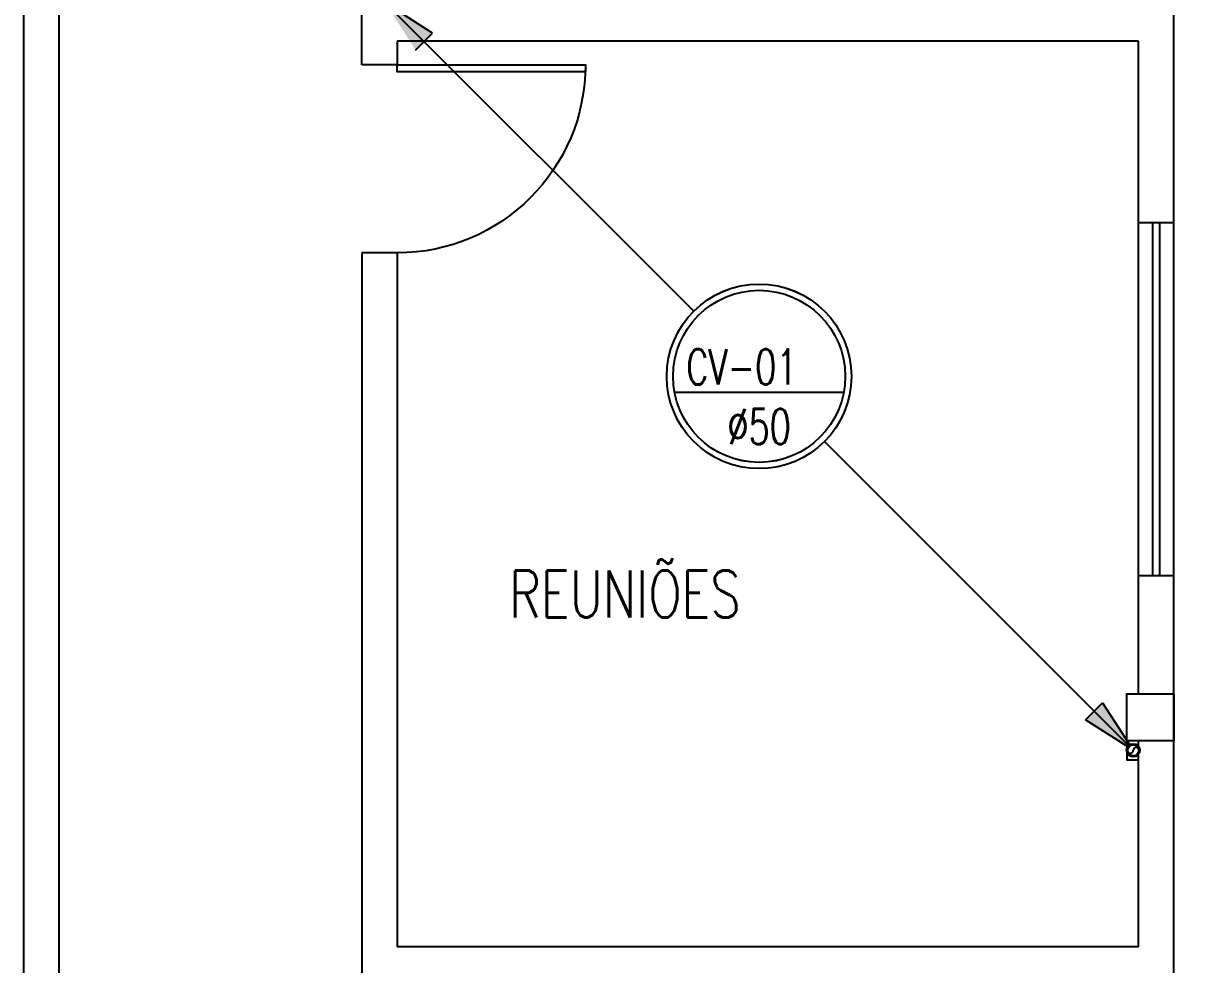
# Model space of a CAD drawing. Header units: inches. Extents: x 542787 to 543192, y 9574025 to 9574373.
# Drawn here: x 543186.83 to 543191.84, y 9574107.15 to 9574111.15 of the extents above; entities that cross this region are included whole.
import ezdxf
from ezdxf.enums import TextEntityAlignment as Align

# ---------------------------------------------------------------- set-up
doc = ezdxf.new("R2010")
doc.units = ezdxf.units.IN
doc.header["$MEASUREMENT"] = 0
for name, color, linetype in [('I-ARQ', 8, 'Continuous'), ('I-ESGOTO', 6, 'Continuous'), ('I-NORMO_INST', 4, 'Continuous')]:
    doc.layers.add(name, color=color, linetype=linetype)
doc.styles.add('50', font='ROMANS.SHX', dxfattribs={"width": 0.7, "height": 0.1})
doc.styles.add('ROMANS', font='romans.shx', dxfattribs={"height": 0.025})

# ---------------------------------------------------------------- blocks, each defined once
blk = doc.blocks.new('PS80')
at = {"layer": 'I-ARQ'}
blk.add_lwpolyline([(-0.03, 0.8), (-0.03, 0), (0, 0), (0, 0.8)], close=True, dxfattribs=at)
blk.add_arc((0, 0), 0.8, 90, 180, dxfattribs=at)
blk = doc.blocks.new('*U191')
for p, q in [((0, 0), (0.003136, 0.000682)), ((0.003136, 0.000682), (0.003136, -0.000682)), ((0.056817, 0.000682), (0.056817, -0.000682)), ((0.024745, 0), (0, 0)), ((0.003136, -0.000682), (0, 0)), ((0.059953, 0), (0.035208, 0)), ((0.056817, -0.000682), (0.059953, 0))]:
    blk.add_line(p, q)
at = {"color": 8}
blk.add_circle((0.029977, 0), 0.005231, dxfattribs=at)
for centre, radius in [((0.029977, 0), 0.004878), ((0, 0), 0.000311)]:
    blk.add_circle(centre, radius)
for points in [[(0.003136, 0.000682), (0.003136, -0.000682), (0, 0)], [(0.056817, 0.000682), (0.056817, -0.000682), (0.059953, 0)]]:
    blk.add_solid(points)
blk = doc.blocks.new('BOLA')
at = {"style": '50', "width": 0.7, "flags": 1}
blk.add_attdef('ALTUARA', text='', height=0.002, dxfattribs=at).set_placement((0.00026, -0.007526), align=Align.CENTER)
at = {"color": 2}
blk.add_wipeout([(-0.003431, 0.003307), (-0.000897, 0.004686), (0.001845, 0.004422), (0.003566, 0.003136), (0.004587, 0.001341), (0.004757, -0.000322), (0.004228, -0.002231), (0.002999, -0.003724), (0.001108, -0.004707), (-0.000878, -0.004726), (-0.00258, -0.004083), (-0.003431, -0.003327), (-0.004508, -0.001702), (-0.004792, -0.000077), (-0.004527, 0.001624)], dxfattribs=at)
at = {"color": 8}
blk.add_line((-0.004793, -0.000905), (0.004793, -0.000905), dxfattribs=at)
blk.add_circle((0, 0), 0.005231, dxfattribs=at)
blk.add_circle((0, 0), 0.004878)
at = {"style": '50', "width": 0.7}
blk.add_attdef('NAF', (-0.004127, -0.000465), '', height=0.002, dxfattribs=at)
blk.add_attdef('NU', text='', height=0.002, dxfattribs=at).set_placement((0, -0.003846), align=Align.CENTER)
blk = doc.blocks.new('*U192')
at = {"color": 2}
blk.add_wipeout([(0.4738, 0.0263), (0.488, 0.0222), (0.4979, 0.0115), (0.5004, -0.0016), (0.4956, -0.0154), (0.4851, -0.0241), (0.4738, -0.0262), (0.4593, -0.0222), (0.4493, -0.0097), (0.4476, 0.0006), (0.4509, 0.0115), (0.4598, 0.0225)], dxfattribs=at)
blk.add_circle((0.4739, 0), 0.025)
at = {"color": 8, "ltscale": 0.01}
blk.add_circle((0.4739, 0), 0.0233, dxfattribs=at)
for centre, start, end in [((0.4739, 0.0125), 132.0789, 270), ((0.4739, -0.0125), 312.0789, 90)]:
    blk.add_arc(centre, 0.0125, start, end, dxfattribs=at)

msp = doc.modelspace()

# ---------------------------------------------------------------- linework, layer by layer
at = {"layer": 'I-ARQ'}
for p, q in [((543186.8302, 9574114.0298), (543186.8302, 9574104.2305)), ((543186.9802, 9574112.4298), (543186.9802, 9574104.0805)), ((543191.7177, 9574110.3073), (543191.7177, 9574111.6073)), ((543188.2677, 9574110.9798), (543188.2677, 9574111.3298)), ((543188.4177, 9574111.0798), (543188.4177, 9574110.9798)), ((543191.5677, 9574111.0798), (543188.4177, 9574111.0798)), ((543191.5677, 9574110.3073), (543191.5677, 9574111.0798)), ((543188.4177, 9574110.9798), (543188.2677, 9574110.9798)), ((543191.7177, 9574110.3073), (543191.5677, 9574110.3073)), ((543191.5677, 9574108.8073), (543191.5677, 9574110.3073)), ((543191.6277, 9574110.3073), (543191.6277, 9574108.8073)), ((543191.6577, 9574108.8073), (543191.6577, 9574110.3073)), ((543191.7177, 9574108.8073), (543191.7177, 9574110.3073)), ((543188.2677, 9574110.1798), (543188.2677, 9574106.9798)), ((543188.4177, 9574110.1798), (543188.2677, 9574110.1798)), ((543188.4177, 9574110.1798), (543188.4177, 9574107.2298)), ((543191.5677, 9574108.3048), (543191.5677, 9574108.8073)), ((543191.7177, 9574108.8073), (543191.5677, 9574108.8073)), ((543191.7177, 9574106.5923), (543191.7177, 9574108.8073)), ((543191.5677, 9574107.2298), (543191.5677, 9574108.1048)), ((543191.5677, 9574107.2298), (543188.4177, 9574107.2298))]:
    msp.add_line(p, q, dxfattribs=at)
msp.add_lwpolyline([(543191.7177, 9574108.3048), (543191.7177, 9574108.1048), (543191.5177, 9574108.1048), (543191.5177, 9574108.3048)], close=True, dxfattribs=at)
at = {"layer": 'I-ESGOTO'}
msp.add_circle((543191.5453, 9574108.0651), 0.0282, dxfattribs=at)

# ---------------------------------------------------------------- block references
at = {"layer": 'I-ARQ', "color": 1, "xscale": -1, "rotation": 270}
msp.add_blockref('PS80', (543188.4177, 9574110.9798), dxfattribs=at)
at = {"layer": 'I-NORMO_INST', "xscale": 75, "yscale": 75, "zscale": 75, "rotation": 134.9999999999999}
msp.add_blockref('*U191', (543191.5453, 9574108.0651), dxfattribs=at)

# ---------------------------------------------------------------- texts
at = {"layer": 'I-NORMO_INST', "style": 'ROMANS', "width": 0.75}
msp.add_text('REUNIÕES', height=0.2, dxfattribs=at).set_placement((543189.385, 9574108.7298), align=Align.MIDDLE_CENTER)

# ---------------------------------------------------------------- next in the draw order: block references
at = {"layer": 'I-ESGOTO', "rotation": 90}
msp.add_blockref('*U192', (543191.5453, 9574107.5912), dxfattribs=at)
at = {"layer": 'I-NORMO_INST', "xscale": 75, "yscale": 75, "zscale": 75}
msp.add_blockref('BOLA', (543189.9555, 9574109.6549), dxfattribs=at).add_auto_attribs({'NAF': 'CV-01', 'NU': '%%c50'})

# ---------------------------------------------------------------- next in the draw order: linework, layer by layer
at = {"layer": 'I-ARQ'}
msp.add_lwpolyline([(543191.5177, 9574108.1048), (543191.5177, 9574108.0248), (543191.5677, 9574108.0248)], dxfattribs=at)

doc.saveas('drawing.dxf')
